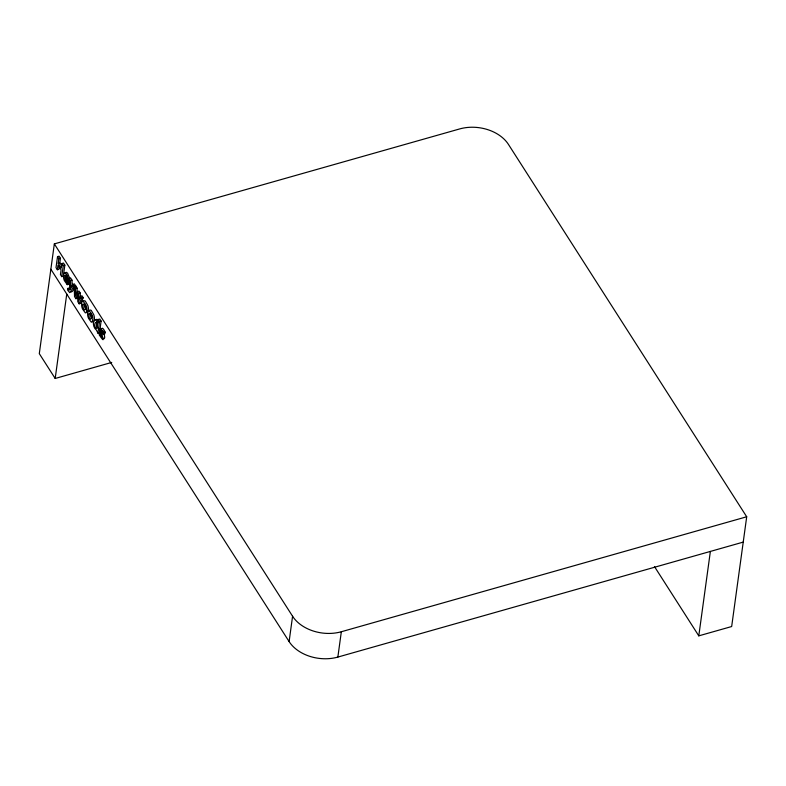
<?xml version="1.0" encoding="UTF-8"?>
<svg xmlns="http://www.w3.org/2000/svg" width="786" height="786" viewBox="0 0 786 786"><rect width="100%" height="100%" fill="white"/><g stroke="black" fill="none" stroke-linecap="round" stroke-linejoin="round"><path stroke-width="1.18" d="M94.34 319.764L94.399 317.839A5.129 1.867 74.2 0 0 93.75 314.695L91.215 310.323L89.869 309.969L89.299 310.942M654.463 566.559L698.793 635.854L731.668 626.53L746.7 516.775L508.454 144.428A36.667 26.292 7.8 0 0 459.702 128.924L54.332 243.896L39.3 353.651L55.187 378.469L111.75 362.425M61.652 265.678L59.815 262.799L60.434 258.27L59.097 256.177L57.525 256.619L56.012 267.643L57.358 269.736L58.921 269.293L59.402 265.806M57.358 269.736L57.987 265.088L61.062 269.893L60.424 274.54L61.76 276.623L63.332 276.181L64.845 265.157L63.499 263.064L61.937 263.516L61.318 268.046L58.243 263.241L58.862 258.712L57.525 256.619M61.76 276.623L63.273 265.609L61.937 263.516M67.232 284.64L67.449 283.058L69.021 282.606L68.804 284.198L67.232 284.64L64.403 280.661A4.696 1.71 74.2 0 1 63.538 277.635L63.676 273.862L64.609 272.722C67.91 274.265 68.588 279.04 68.038 282.37L69.6 281.919M55.187 378.469L66.751 294.043M70.298 289.503L69.443 287.951L67.871 288.393L67.635 290.093L69.699 292.647L74.12 286.389L75.692 285.947L72.42 291.38L70.956 292.097M98.23 319.48C97.061 329.285 98.338 321.012 94.959 319.538L94.556 319.529C92.276 322.388 93.446 327.978 96.393 330.061L97.936 333.166L99.508 332.724L101.099 321.071L99.793 319.037L98.23 319.48L99.537 321.523L97.936 333.166M100.991 332.586L99.419 333.028L99.174 334.826C108.262 348.169 98.368 329.845 102.897 330.601M101.482 328.99C102.465 326.347 104.676 331.073 105.137 332.124L104.902 333.824L103.339 334.266L103.565 332.566C94.546 318.084 106.169 346.96 99.419 333.028M743.232 542.104L337.862 657.076A36.667 26.292 7.8 0 1 289.11 641.572L292.579 616.244L54.332 243.896M337.862 657.076L341.33 631.748L746.7 516.775M698.793 635.854L710.367 551.428M96.629 322.28L96.482 325.483L97.729 328.008M84.731 303.593L84.564 306.874L86.018 309.704M90.685 312.907L90.429 315.618L91.412 318.32M75.761 286.065L74.198 286.507L74.542 296.597L75.898 298.709L77.667 294.386L77.785 301.667L79.15 303.809L80.722 303.367L83.237 297.737L82.009 295.821L80.447 296.263L78.767 301.185L78.679 293.512L77.441 291.577L79.013 291.134L80.251 293.07L80.329 298.631M65.238 273.42L66.181 272.27L67.557 273.096L69.708 278.264M87.973 311.904L88.435 308.534A5.129 1.867 74.2 0 0 87.796 305.381L85.261 301.009L83.906 300.655L83.336 301.627M64.924 275.847L65.493 275.08L66.279 275.68L66.987 279.069L64.924 275.847L66.496 275.395M77.441 291.577L75.574 296.165L75.544 288.6L72.813 284.345L74.385 283.903L77.107 288.157L77.136 293.64M78.236 296.489L77.46 298.267L75.898 298.709M79.15 303.809L81.665 298.179L83.237 297.737M72.813 284.345L70.769 288.531L70.426 280.602L68.972 278.332L70.534 277.89L71.988 280.16L72.322 286.939M95.47 319.715L96.963 319.322L98.702 322.024M58.862 258.712L60.434 258.27M58.243 263.241L59.815 262.799M63.273 265.609L64.845 265.157M70.426 280.602L71.988 280.16M75.544 288.6L77.107 288.157M78.679 293.512L80.251 293.07M99.537 321.523L101.099 321.071M103.565 332.566L105.137 332.124M101.335 331.053L103.339 334.266M69.021 282.606L67.458 281.005L66.309 277.831M67.449 283.058L65.317 280.396L64.737 277.212L68.038 282.37M92.267 321.287L92.758 321.631A5.384 1.955 74.2 0 0 93.927 321.219M103.054 338.294C105.717 340.387 104.538 334.463 103.605 333.5M80.447 296.263L81.665 298.179M50.864 269.225L289.11 641.572M67.871 288.393L69.217 290.132L69.875 289.287L68.972 278.332M102.887 331.613L103.29 332.743M341.33 631.748A36.667 26.292 7.8 0 1 292.579 616.244M87.649 312.278A5.384 1.955 74.2 0 1 87.256 312.415M97.297 325.768L96.953 328.194L96.167 328.45C92.974 325.689 96.039 318.084 97.297 325.768M82.933 304.958C83.336 316.218 88.818 305.007 83.159 304.035L82.933 304.958M88.887 314.272C89.29 325.532 94.772 314.321 89.123 313.349L88.887 314.272M81.606 302.915L81.665 305.901A5.188 1.886 74.2 0 0 82.589 309.085L85.232 312.759A5.384 1.955 74.2 0 0 86.401 312.347L86.873 308.977A5.129 1.867 74.2 0 0 86.224 305.823L83.188 301.097L82.019 301.46L81.606 302.915M87.56 312.229L87.629 315.215A5.188 1.886 74.2 0 0 88.553 318.399L91.196 322.073A5.384 1.955 74.2 0 0 92.365 321.661L92.827 318.291A5.129 1.867 74.2 0 0 92.188 315.137L89.152 310.411L87.973 310.775L87.56 312.229"/></g></svg>
